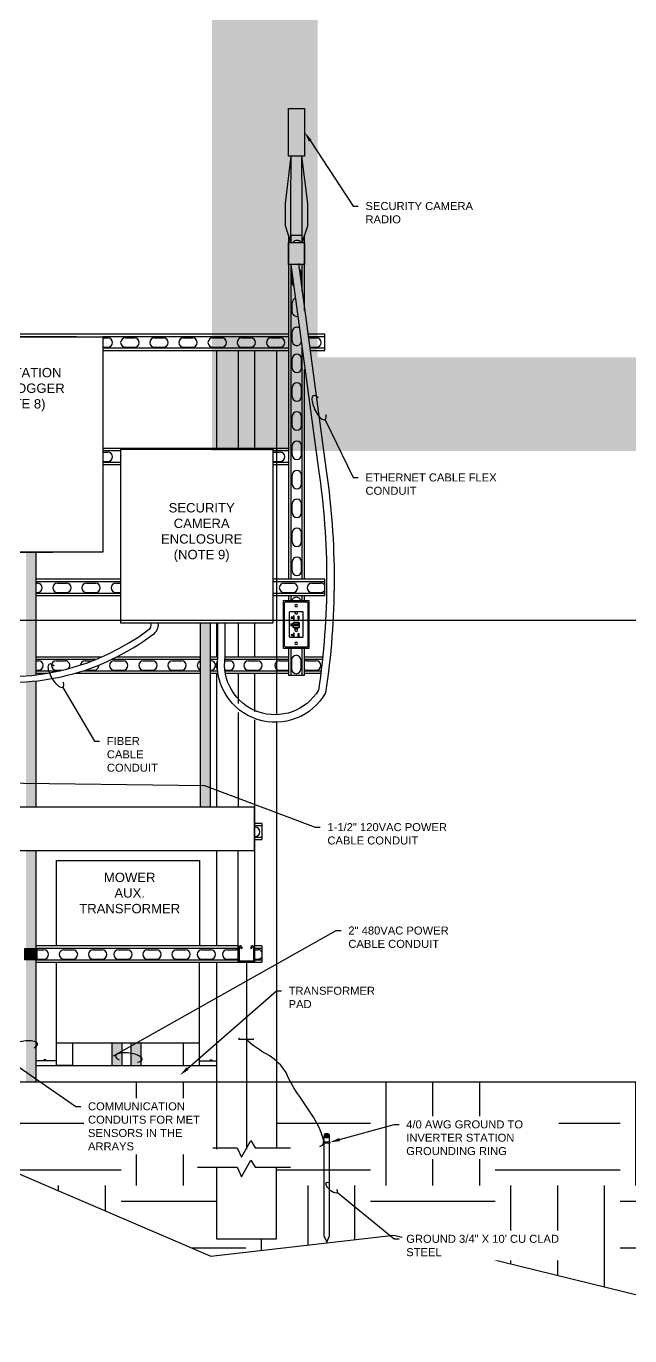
# Model space of a CAD drawing. Header units: feet. Extents: x -18 to 2540, y -48 to 1440.
# Drawn here: x 2145.53 to 2153.07, y 1376.6 to 1392.96 of the extents above; entities that cross this region are included whole.
import ezdxf
from ezdxf import colors
from ezdxf.entities.mleader import LeaderData, LeaderLine
from ezdxf.enums import TextEntityAlignment as Align
from ezdxf.math import Vec2, Vec3

# ---------------------------------------------------------------- set-up
doc = ezdxf.new("R2018")
doc.units = ezdxf.units.FT
doc.header["$MEASUREMENT"] = 0
for name, color, linetype in [('9417_1-3$0$M25-OBJ', 7, 'Continuous'), ('9417_1-3$0$M25-UNISTRUT', 94, 'Continuous'), ('9417_1-3$0$OBJ-LITE', 33, 'Continuous'), ('9417_1-3$0$UNISTRUT', 94, 'Continuous'), ('C-LINEWORK', 7, 'Continuous'), ('E-LV-EQUP', 211, 'Continuous'), ('E-POSTS', 4, 'Continuous'), ('EQUIPMENT_CON', 150, 'Continuous'), ('G-ANNO-TEXT', 1, 'Continuous')]:
    doc.layers.add(name, color=color, linetype=linetype)
doc.styles.add('NEI-A', font='arial.ttf')

# ---------------------------------------------------------------- blocks, each defined once
blk = doc.blocks.new('9417_1-3$0$unistrut_single')
at = {"layer": '9417_1-3$0$UNISTRUT'}
blk.add_lwpolyline([(0.7075, -0.13625, 0.414213562), (0.67625, -0.105), (-0.67625, -0.105, 0.414213562), (-0.7075, -0.13625), (-0.7075, -1.42625, 0.414213562), (-0.61375, -1.52), (-0.57375, -1.52, 0.414213562), (-0.5425, -1.48875), (-0.5425, -1.3965, -1), (-0.4375, -1.3965), (-0.4375, -1.48875, -0.414213562), (-0.57375, -1.625), (-0.61375, -1.625, -0.414213562), (-0.8125, -1.42625), (-0.8125, -0.13625, -0.414213562), (-0.67625, 0), (0.67625, 0, -0.414213562), (0.8125, -0.13625), (0.8125, -1.42625, -0.414213562), (0.61375, -1.625), (0.57375, -1.625, -0.414213562), (0.4375, -1.48875), (0.4375, -1.3965, -1), (0.5425, -1.3965), (0.5425, -1.48875, 0.414213562), (0.57375, -1.52), (0.61375, -1.52, 0.414213562), (0.7075, -1.42625)], format="xyb", close=True, dxfattribs=at)
blk = doc.blocks.new('9417_1-3$0$827-00085')
at = {"layer": '9417_1-3$0$OBJ-LITE'}
for p, q in [((-0.25, 0.19), (-0.25, -0.19)), ((0.25, 0.31), (-0.13, 0.31)), ((0.37, -0.19), (0.37, 0.19)), ((-0.13, -0.31), (0.25, -0.31))]:
    blk.add_line(p, q, dxfattribs=at)
for points in [[(-1.31, 0.59), (-1.31, -0.59, 0.414214), (-1.25, -0.66), (1.25, -0.66, 0.414214), (1.31, -0.59), (1.31, 0.59, 0.414214), (1.25, 0.66), (-1.25, 0.66, 0.414214)], [(-1.16, -0.13), (-1.28, -0.13), (-1.28, 0.12), (-1.16, 0.12, -1)], [(-0.19, -0.19), (-0.19, 0.19, -0.414214), (-0.16, 0.22), (-0.09, 0.22, -0.414214), (-0.06, 0.19), (-0.06, -0.19, -0.414214), (-0.09, -0.22), (-0.16, -0.22, -0.414214)], [(0.31, -0.22), (0.31, 0.22, 0.414214), (0.28, 0.25), (0.09, 0.25, 0.414214), (0.06, 0.22), (0.06, -0.22, 0.414214), (0.09, -0.25), (0.28, -0.25, 0.414214)], [(0.59, -0.13), (0.47, -0.13), (0.47, 0.12), (0.59, 0.12, -1)]]:
    blk.add_lwpolyline(points, format="xyb", close=True, dxfattribs=at)
for points in [[(-0.64, 0.28), (-0.5, 0.28), (-0.5, 0.19), (-0.88, 0.19), (-0.88, 0.28), (-0.73, 0.28), (-0.73, 0.5), (-0.64, 0.5)], [(1.11, 0.28), (1.25, 0.28), (1.25, 0.19), (0.87, 0.19), (0.87, 0.28), (1.02, 0.28), (1.02, 0.5), (1.11, 0.5)], [(-0.53, -0.28), (-0.53, -0.19), (-0.84, -0.19), (-0.84, -0.28)], [(1.22, -0.28), (1.22, -0.19), (0.91, -0.19), (0.91, -0.28)]]:
    blk.add_lwpolyline(points, close=True, dxfattribs=at)
blk.add_circle((0.03, 0.48), 0.0882, dxfattribs=at)
for centre, start, end in [((-0.13, 0.19), 90, 180), ((0.25, 0.19), 0, 90), ((-0.13, -0.19), 180, 270), ((0.25, -0.19), 270, 0)]:
    blk.add_arc(centre, 0.125, start, end, dxfattribs=at)
blk = doc.blocks.new('9417_1-3$0$827-00085_822-10365_822-13765_fnt')
blk.add_lwpolyline([(2.41, -1.28), (2.41, 1.28), (-2.41, 1.28), (-2.41, -1.28)], close=True)
at = {"layer": '9417_1-3$0$OBJ-LITE'}
blk.add_lwpolyline([(2.28, 1.03, 0.414214), (2.16, 1.16), (-2.16, 1.16, 0.414214), (-2.28, 1.03), (-2.28, -1.03, 0.414214), (-2.16, -1.16), (2.16, -1.16, 0.414214), (2.28, -1.03)], format="xyb", close=True, dxfattribs=at)
for centre in [(-1.89, 0), (1.89, 0)]:
    blk.add_circle(centre, 0.125, dxfattribs=at)
blk.add_blockref('9417_1-3$0$827-00085', (0, 0))
blk = doc.blocks.new('Equipment Callout Arrowhead .75')
at = {"color": 0}
blk.add_ellipse((-0.248, 0), major_axis=(0.743, 0), ratio=0.350959, start_param=-0.80282, end_param=3.944413, dxfattribs=at)
blk = doc.blocks.new('DETAIL_TITLE')
at = {"style": 'NEI-A', "flags": 8}
blk.add_attdef('#', text='', height=0.25, dxfattribs=at).set_placement((0.5922, -0.5109), align=Align.MIDDLE_CENTER)
at = {"lineweight": 30, "flags": 104}
blk.add_attdef('DETAIL_TITLE', text='', height=0.25, dxfattribs=at).set_placement((0.9099, -0.5251), align=Align.BOTTOM_LEFT)
at = {"style": 'NEI-A'}
for tag, p in [('SCALE:', (0.9386, -0.7379)), ('1"_=_', (1.5474, -0.7379))]:
    blk.add_attdef(tag, text='', height=0.1094, dxfattribs=at).set_placement(p, align=Align.BOTTOM_LEFT)

msp = doc.modelspace()

# ---------------------------------------------------------------- hatches: boundary and pattern name
at = {"transparency": 33554503}
h = msp.add_hatch(color=256, dxfattribs=at)
h.dxf.hatch_style = 1
h.paths.add_polyline_path([(2145.25784, 1386.392619), (2145.133203, 1386.392619), (2145.133203, 1384.84148, 0.010638953), (2145.25784, 1384.837072)])
h.paths.add_polyline_path([(2145.649981, 1386.392619), (2145.525344, 1386.392619), (2145.525344, 1384.845526, 0.010684248), (2145.649981, 1384.85786)])
h.paths.add_polyline_path([(2145.25784, 1384.765391, -0.010514679), (2145.133203, 1384.770758), (2145.133203, 1383.205156), (2145.25784, 1383.205156)])
h.paths.add_polyline_path([(2145.649981, 1384.782735, -0.010546993), (2145.525344, 1384.771573), (2145.525344, 1383.205156), (2145.649981, 1383.205156)])
h.paths.add_polyline_path([(2145.25784, 1382.664216), (2145.133203, 1382.664216), (2145.133203, 1379.772967), (2145.25784, 1379.772967)])
h.paths.add_polyline_path([(2145.649981, 1382.664216), (2145.525344, 1382.664216), (2145.525344, 1379.772967), (2145.649981, 1379.772967)])
h = msp.add_hatch(color=256, dxfattribs=at)
h.dxf.hatch_style = 1
edge = h.paths.add_edge_path()
edge.add_arc((2140.471438, 1386.16744), 1.850026, 230.4497157, 235.2926447, ccw=False)
edge.add_line((2139.293424, 1384.740947), (2139.293424, 1383.205156))
edge.add_line((2139.293424, 1383.205156), (2139.41806, 1383.205156))
edge.add_line((2139.41806, 1383.205156), (2139.41806, 1384.646587))
edge = h.paths.add_edge_path()
edge.add_arc((2141.646539, 1386.496354), 1.869832, 236.277062, 240.7565867, ccw=False)
edge.add_line((2140.608451, 1384.941155), (2140.608451, 1384.259006))
edge.add_arc((2141.058445, 1386.944468), 2.722903, 260.4875061, 263.1373714)
edge.add_line((2140.733087, 1384.241073), (2140.733087, 1384.864828))
edge = h.paths.add_edge_path()
edge.add_arc((2141.064966, 1386.960615), 2.84353, 260.7614578, 263.2975279, ccw=False)
edge.add_line((2140.608451, 1384.15397), (2140.608451, 1383.205156))
edge.add_line((2140.608451, 1383.205156), (2140.733087, 1383.205156))
edge.add_line((2140.733087, 1383.205156), (2140.733087, 1384.136519))
h.paths.add_polyline_path([(2141.274327, 1382.664216), (2141.025054, 1382.664216), (2141.025054, 1379.772967), (2141.274327, 1379.772967)])
h.paths.add_polyline_path([(2141.658221, 1382.664216), (2141.408948, 1382.664216), (2141.408948, 1379.772967), (2141.658221, 1379.772967)])
edge = h.paths.add_edge_path()
edge.add_arc((2141.120058, 1386.802366), 2.669779, 293.1867956, 296.1303163, ccw=False)
edge.add_line((2142.17123, 1384.348235), (2142.17123, 1383.205156))
edge.add_line((2142.17123, 1383.205156), (2142.295867, 1383.205156))
edge.add_line((2142.295867, 1383.205156), (2142.295867, 1384.405452))
edge = h.paths.add_edge_path()
edge.add_arc((2141.058445, 1386.944468), 2.81638, 319.6222499, 322.6465246, ccw=False)
edge.add_line((2143.203935, 1385.119949), (2143.208968, 1383.205156))
edge.add_line((2143.208968, 1383.205156), (2143.302719, 1383.205156))
edge.add_line((2143.302719, 1383.205156), (2143.297207, 1385.235684))
h.paths.add_polyline_path([(2143.015741, 1382.664501), (2142.922264, 1382.664501), (2142.927775, 1379.773252), (2143.021253, 1379.773252)])
h.paths.add_polyline_path([(2147.827128, 1385.503747), (2147.702605, 1385.503747), (2147.702492, 1383.205156), (2147.827128, 1383.205156)])
edge = h.paths.add_edge_path()
edge.add_arc((2141.630294, 1386.478468), 1.841052, 287.0867315, 291.1934197, ccw=False)
edge.add_line((2142.17123, 1384.718678), (2142.17123, 1384.45933))
edge.add_arc((2141.058445, 1386.944468), 2.722903, 294.1216956, 297.0295179)
edge.add_line((2142.295867, 1384.518981), (2142.295867, 1384.761935))
edge = h.paths.add_edge_path()
edge.add_arc((2141.569962, 1386.236591), 1.034564, 305.5336329, 314.5597939, ccw=False)
edge.add_line((2142.17123, 1385.394689), (2142.17123, 1384.816721))
edge.add_arc((2141.630294, 1386.478468), 1.747575, 288.0312269, 292.3866522)
edge.add_line((2142.295867, 1384.8626), (2142.295867, 1385.499445))
edge = h.paths.add_edge_path()
edge.add_arc((2141.073249, 1386.097274), 1.01029, 242.6087585, 250.3508243)
edge.add_line((2140.733529, 1385.145814), (2140.733087, 1384.978789))
edge.add_arc((2141.630294, 1386.478468), 1.747575, 234.2167222, 239.1093486, ccw=False)
edge.add_line((2140.608451, 1385.060775), (2140.608451, 1385.200252))
edge = h.paths.add_edge_path()
edge.add_line((2140.735644, 1385.945946), (2140.608451, 1385.945946))
edge.add_line((2140.608451, 1385.945946), (2140.608451, 1385.284654))
edge.add_arc((2141.069411, 1386.082335), 0.921292, 239.9774209, 248.6322812)
edge.add_line((2140.733736, 1385.224371), (2140.735644, 1385.945946))
edge = h.paths.add_edge_path()
edge.add_line((2139.149362, 1385.847656), (2138.993566, 1385.847656))
edge.add_line((2138.993566, 1385.847656), (2138.993566, 1385.16951))
edge.add_arc((2141.058445, 1386.944468), 2.722903, 220.6821718, 225.4830311)
edge.add_line((2139.149362, 1385.002921), (2139.149362, 1385.847656))
edge = h.paths.add_edge_path()
edge.add_line((2139.41806, 1385.847656), (2139.293424, 1385.847656))
edge.add_line((2139.293424, 1385.847656), (2139.293424, 1384.871089))
edge.add_arc((2141.058445, 1386.944468), 2.722903, 229.5929887, 232.9551713)
edge.add_line((2139.41806, 1384.771144), (2139.41806, 1385.847656))
h = msp.add_hatch(color=256, dxfattribs=at)
h.dxf.hatch_style = 1
h.paths.add_polyline_path([(2146.729061, 1380.259075), (2146.604425, 1380.259075), (2146.604425, 1379.979114), (2146.729061, 1379.979114)])
h = msp.add_hatch(color=256, dxfattribs=at)
h.dxf.hatch_style = 1
h.paths.add_polyline_path([(2146.966131, 1380.259075), (2146.841495, 1380.259075), (2146.841495, 1379.979114), (2146.966131, 1379.979114)])
at = {"layer": 'C-LINEWORK'}
h = msp.add_hatch(dxfattribs=at)
h.set_pattern_fill('EARTH', color=254, scale=6.231824)
h.set_pattern_definition([(0, (1313.2053, 1026.574), (1.557956, 1.557956), [1.557956, -1.557956]), (0, (1313.2053, 1027.1583), (1.557956, 1.557956), [1.557956, -1.557956]), (0, (1313.2053, 1027.7425), (1.557956, 1.557956), [1.557956, -1.557956]), (90, (1313.4, 1027.9373), (-1.557956, 1.557956), [1.557956, -1.557956]), (90, (1313.9843, 1027.9373), (-1.557956, 1.557956), [1.557956, -1.557956]), (90, (1314.5685, 1027.9373), (-1.557956, 1.557956), [1.557956, -1.557956])])
h.paths.add_polyline_path([(2145.303195, 1378.684577), (2147.833457, 1377.596186), (2150.118855, 1377.857237), (2154.787598, 1376.71514), (2161.643793, 1379.772967), (2148.652633, 1379.773012), (2148.652633, 1377.813902), (2147.904814, 1377.813902), (2147.904814, 1379.773056), (2142.871922, 1379.773146)])
at = {"layer": 'E-POSTS'}
h = msp.add_hatch(color=256, dxfattribs=at)
h.dxf.hatch_style = 1
h.paths.add_polyline_path([(2149.318247, 1379.092789, -0.548447209), (2149.245331, 1379.092789, -1)])
at = {"layer": 'EQUIPMENT_CON'}
h = msp.add_hatch(color=1, dxfattribs=at)
h.dxf.hatch_style = 1
h.paths.add_polyline_path([(2145.511968, 1381.43998), (2145.663358, 1381.43998), (2145.663358, 1381.299764), (2145.511968, 1381.299764)])

# ---------------------------------------------------------------- linework, layer by layer
for points in [[(2145.90551, 1381.471139), (2145.90551, 1382.539364), (2147.692914, 1382.539364), (2147.692914, 1381.471139)], [(2147.692914, 1380.256674), (2145.90551, 1380.256674)], [(2146.107986, 1380.256674), (2146.107986, 1379.977262), (2145.90551, 1379.977262)], [(2147.490438, 1380.256674), (2147.490438, 1379.977262), (2147.692914, 1379.977262)], [(2145.90551, 1380.035032), (2145.649981, 1380.035032)], [(2145.649981, 1379.976713), (2147.904814, 1379.976713)], [(2145.773211, 1380.035032), (2145.773211, 1380.050842), (2145.749346, 1380.050842), (2145.749346, 1380.035032)], [(2147.692914, 1380.035032), (2147.904814, 1380.035032)], [(2147.825213, 1380.035032), (2147.825213, 1380.050842), (2147.849079, 1380.050842), (2147.849079, 1380.035032)], [(2121.968222, 1379.772967), (2162.85261, 1379.772967)]]:
    msp.add_lwpolyline(points)
at = {"layer": '9417_1-3$0$M25-UNISTRUT'}
for p, q in [((2148.803609, 1390.353958), (2148.803609, 1386.057179)), ((2148.834768, 1389.983772), (2148.834768, 1386.057179)), ((2148.803609, 1389.11468), (2140.286856, 1389.11468)), ((2146.155086, 1389.083521), (2143.975723, 1389.083521)), ((2148.974984, 1386.057179), (2148.974984, 1388.943305)), ((2149.256951, 1386.052771), (2148.618662, 1386.052771)), ((2149.256951, 1386.021612), (2148.618662, 1386.021612)), ((2148.803609, 1385.081633), (2148.014138, 1385.081633)), ((2148.803609, 1385.050474), (2148.014138, 1385.050474))]:
    msp.add_line(p, q, dxfattribs=at)
for points in [[(2148.834768, 1390.353958), (2148.834768, 1390.261002)], [(2148.974984, 1390.261002), (2148.974984, 1390.353958)], [(2149.006143, 1389.410471), (2149.006143, 1390.353958)], [(2148.974984, 1389.642293), (2148.974984, 1389.983772)], [(2148.803609, 1389.083521), (2146.4858, 1389.083521)], [(2149.258357, 1389.11468), (2149.047306, 1389.11468)], [(2149.258357, 1389.083521), (2149.051494, 1389.083521)], [(2149.258357, 1388.912146), (2149.258357, 1389.11468)], [(2146.4858, 1388.943305), (2148.803609, 1388.943305)], [(2146.4858, 1388.912146), (2148.803609, 1388.912146)], [(2148.174974, 1388.912146), (2148.174974, 1387.688625)], [(2148.37999, 1388.912146), (2148.37999, 1387.688625)], [(2148.974617, 1388.943305), (2148.974984, 1388.943305)], [(2148.974984, 1388.912146), (2148.978805, 1388.912146)], [(2149.070341, 1388.943305), (2149.258357, 1388.943305)], [(2149.074529, 1388.912146), (2149.258357, 1388.912146)], [(2149.006143, 1386.057179), (2149.006143, 1388.674912)], [(2148.803501, 1387.688625), (2146.4858, 1387.688625)], [(2146.710987, 1387.657466), (2146.485692, 1387.657466)], [(2146.485692, 1387.517249), (2146.711084, 1387.517249)], [(2148.803501, 1387.657466), (2148.608065, 1387.657466)], [(2148.608162, 1387.517249), (2148.803501, 1387.517249)], [(2146.485692, 1387.48609), (2146.711106, 1387.48609)], [(2148.608184, 1387.48609), (2148.803501, 1387.48609)], [(2144.944873, 1386.392619), (2145.861978, 1386.392619)], [(2146.708202, 1386.052771), (2145.649981, 1386.052771)], [(2149.256951, 1385.850236), (2149.256951, 1386.052771)], [(2146.708266, 1386.021612), (2145.649981, 1386.021612)], [(2145.649981, 1385.881396), (2146.708553, 1385.881396)], [(2148.618662, 1385.881396), (2149.256951, 1385.881396)], [(2145.649981, 1385.850236), (2146.708616, 1385.850236)], [(2148.618662, 1385.850236), (2149.256951, 1385.850236)], [(2148.803609, 1385.850236), (2148.803609, 1385.787433)], [(2148.834768, 1385.850236), (2148.834768, 1385.787433)], [(2148.974984, 1385.787433), (2148.974984, 1385.850236)], [(2149.006143, 1385.787433), (2149.006143, 1385.850236)], [(2148.174974, 1385.503747), (2148.174974, 1385.081633)], [(2148.37999, 1385.503747), (2148.37999, 1385.081633)], [(2146.472019, 1385.081633), (2145.649981, 1385.081633)], [(2146.397868, 1385.050474), (2145.649981, 1385.050474)], [(2147.702583, 1385.050474), (2146.593866, 1385.050474)], [(2147.702584, 1385.081633), (2146.65767, 1385.081633)], [(2147.92066, 1385.081633), (2147.827128, 1385.081633)], [(2147.92066, 1385.050474), (2147.827128, 1385.050474)], [(2148.803609, 1385.2032), (2148.803609, 1384.8493)], [(2148.834768, 1385.2032), (2148.834768, 1384.8493)], [(2148.974984, 1384.8493), (2148.974984, 1385.2032)], [(2149.006143, 1384.8493), (2149.006143, 1385.2032)], [(2149.230869, 1385.081633), (2149.006143, 1385.081633)], [(2149.227574, 1385.050474), (2149.006143, 1385.050474)], [(2145.649981, 1384.910258), (2145.951219, 1384.910258)], [(2146.241136, 1384.910258), (2147.702576, 1384.910258)], [(2147.827128, 1384.910258), (2147.92066, 1384.910258)], [(2148.014138, 1384.910258), (2148.803609, 1384.910258)], [(2149.006143, 1384.910258), (2149.211434, 1384.910258)], [(2145.649981, 1384.879099), (2145.79523, 1384.879099)], [(2146.13912, 1384.879099), (2147.702574, 1384.879099)], [(2147.827128, 1384.879099), (2147.924277, 1384.879099)], [(2148.014138, 1384.879099), (2148.803609, 1384.879099)], [(2148.174974, 1384.879099), (2148.175535, 1384.500711)], [(2148.37999, 1384.879099), (2148.37999, 1384.395421)], [(2149.006143, 1384.879099), (2149.207555, 1384.879099)], [(2148.175703, 1384.387673), (2148.177456, 1383.205156)], [(2148.37999, 1384.297798), (2148.37999, 1381.268605)], [(2148.470505, 1383.002679), (2148.378444, 1383.002679)], [(2148.470505, 1382.97152), (2148.378444, 1382.97152)], [(2148.378444, 1382.831304), (2148.470505, 1382.831304)], [(2148.378444, 1382.800145), (2148.470505, 1382.800145)], [(2148.472052, 1381.471139), (2148.37999, 1381.471139)], [(2145.649981, 1381.299764), (2148.177456, 1381.299764)], [(2148.472052, 1381.43998), (2148.37999, 1381.43998)], [(2148.37999, 1381.299764), (2148.472052, 1381.299764)], [(2145.649981, 1381.268605), (2148.472052, 1381.268605)]]:
    msp.add_lwpolyline(points, dxfattribs=at)
at = {"layer": '9417_1-3$0$UNISTRUT'}
for p, q in [((2148.803609, 1390.353958), (2148.803648, 1390.353958)), ((2148.834768, 1390.353958), (2148.974984, 1390.353958)), ((2149.006105, 1390.353958), (2149.006143, 1390.353958)), ((2148.850469, 1389.758839), (2148.850469, 1389.871538)), ((2148.967433, 1389.758839), (2148.967433, 1389.871538)), ((2148.850469, 1389.39526), (2148.850469, 1389.50796)), ((2148.850469, 1389.031681), (2148.850469, 1389.144381)), ((2146.4858, 1389.06782), (2146.547008, 1389.06782)), ((2146.766859, 1389.06782), (2146.879558, 1389.06782)), ((2147.130437, 1389.06782), (2147.243137, 1389.06782)), ((2147.494016, 1389.06782), (2147.606716, 1389.06782)), ((2147.857595, 1389.06782), (2147.970295, 1389.06782)), ((2148.221174, 1389.06782), (2148.333874, 1389.06782)), ((2148.587592, 1389.06782), (2148.700292, 1389.06782)), ((2149.053605, 1389.06782), (2149.152646, 1389.06782)), ((2146.4858, 1388.950856), (2146.547008, 1388.950856)), ((2146.766859, 1388.950856), (2146.879558, 1388.950856)), ((2147.130437, 1388.950856), (2147.243137, 1388.950856)), ((2147.494016, 1388.950856), (2147.606716, 1388.950856)), ((2147.857595, 1388.950856), (2147.970295, 1388.950856)), ((2148.221174, 1388.950856), (2148.333874, 1388.950856)), ((2148.587592, 1388.950856), (2148.700292, 1388.950856)), ((2149.069326, 1388.950856), (2149.152646, 1388.950856)), ((2148.850469, 1388.693422), (2148.850469, 1388.806121)), ((2148.967433, 1388.693422), (2148.967433, 1388.806121)), ((2148.850469, 1388.336287), (2148.850469, 1388.448987)), ((2148.967433, 1388.336287), (2148.967433, 1388.448987)), ((2148.850469, 1387.972709), (2148.850469, 1388.085408)), ((2148.967433, 1387.972709), (2148.967433, 1388.085408)), ((2148.850469, 1387.60913), (2148.850469, 1387.72183)), ((2148.967433, 1387.60913), (2148.967433, 1387.72183)), ((2146.485692, 1387.641765), (2146.5469, 1387.641765)), ((2146.485692, 1387.524801), (2146.5469, 1387.524801)), ((2148.608076, 1387.641765), (2148.700183, 1387.641765)), ((2148.608157, 1387.524801), (2148.700183, 1387.524801)), ((2148.850469, 1387.241744), (2148.850469, 1387.354444)), ((2148.967433, 1387.241744), (2148.967433, 1387.354444)), ((2148.850469, 1386.88461), (2148.850469, 1386.99731)), ((2148.967433, 1386.88461), (2148.967433, 1386.99731)), ((2148.850469, 1386.521031), (2148.850469, 1386.633731)), ((2148.967433, 1386.521031), (2148.967433, 1386.633731)), ((2148.850469, 1386.157453), (2148.850469, 1386.270152)), ((2148.967433, 1386.157453), (2148.967433, 1386.270152)), ((2145.649981, 1386.005911), (2145.668339, 1386.005911)), ((2145.649981, 1385.888947), (2145.668339, 1385.888947)), ((2145.919218, 1386.005911), (2146.031918, 1386.005911)), ((2145.919218, 1385.888947), (2146.031918, 1385.888947)), ((2146.282797, 1386.005911), (2146.395496, 1386.005911)), ((2146.282797, 1385.888947), (2146.395496, 1385.888947)), ((2146.649215, 1386.005911), (2146.708298, 1386.005911)), ((2146.649215, 1385.888947), (2146.708537, 1385.888947)), ((2148.748097, 1386.005911), (2148.860797, 1386.005911)), ((2148.748097, 1385.888947), (2148.860797, 1385.888947)), ((2149.095942, 1386.005911), (2149.208642, 1386.005911)), ((2149.095942, 1385.888947), (2149.208642, 1385.888947)), ((2148.842319, 1385.044426), (2148.842319, 1384.931726)), ((2148.959283, 1385.044426), (2148.959283, 1384.931726)), ((2145.649981, 1385.034773), (2145.681794, 1385.034773)), ((2145.649981, 1384.917809), (2145.681794, 1384.917809)), ((2145.901644, 1385.034773), (2146.014344, 1385.034773)), ((2145.901644, 1384.917809), (2145.983479, 1384.917809)), ((2146.265223, 1385.034773), (2146.358191, 1385.034773)), ((2146.265223, 1384.917809), (2146.377923, 1384.917809)), ((2146.628802, 1385.034773), (2146.741501, 1385.034773)), ((2146.628802, 1384.917809), (2146.741501, 1384.917809)), ((2146.99238, 1385.034773), (2147.10508, 1385.034773)), ((2146.99238, 1384.917809), (2147.10508, 1384.917809)), ((2147.355959, 1385.034773), (2147.468659, 1385.034773)), ((2147.355959, 1384.917809), (2147.468659, 1384.917809)), ((2147.827128, 1385.034773), (2147.835077, 1385.034773)), ((2147.827128, 1384.917809), (2147.835077, 1384.917809)), ((2148.014138, 1385.034773), (2148.069263, 1385.034773)), ((2148.014138, 1384.917809), (2148.069263, 1384.917809)), ((2148.304409, 1385.034773), (2148.417109, 1385.034773)), ((2148.304409, 1384.917809), (2148.417109, 1384.917809)), ((2148.690695, 1385.034773), (2148.803394, 1385.034773)), ((2148.690695, 1384.917809), (2148.803394, 1384.917809)), ((2149.03854, 1385.034773), (2149.15124, 1385.034773)), ((2149.03854, 1384.917809), (2149.15124, 1384.917809)), ((2149.006143, 1384.8493), (2148.803609, 1384.8493)), ((2148.378444, 1382.955819), (2148.388079, 1382.955819)), ((2148.470505, 1383.002679), (2148.470505, 1382.800145)), ((2148.378444, 1382.838855), (2148.388079, 1382.838855)), ((2148.177456, 1381.268605), (2148.177456, 1382.664216)), ((2148.472052, 1381.471139), (2148.472052, 1381.268605)), ((2145.649981, 1381.424279), (2145.74982, 1381.424279)), ((2145.649981, 1381.307315), (2145.74982, 1381.307315)), ((2146.000699, 1381.424279), (2146.113399, 1381.424279)), ((2146.000699, 1381.307315), (2146.113399, 1381.307315)), ((2146.364278, 1381.424279), (2146.476978, 1381.424279)), ((2146.364278, 1381.307315), (2146.476978, 1381.307315)), ((2146.679664, 1381.424279), (2146.792364, 1381.424279)), ((2146.679664, 1381.307315), (2146.792364, 1381.307315)), ((2147.043243, 1381.424279), (2147.155943, 1381.424279)), ((2147.043243, 1381.307315), (2147.155943, 1381.307315)), ((2147.406822, 1381.424279), (2147.519522, 1381.424279)), ((2147.406822, 1381.307315), (2147.519522, 1381.307315)), ((2147.722209, 1381.424279), (2147.834908, 1381.424279)), ((2147.722209, 1381.307315), (2147.834908, 1381.307315)), ((2148.037595, 1381.424279), (2148.150295, 1381.424279)), ((2148.037595, 1381.307315), (2148.150295, 1381.307315)), ((2148.37999, 1381.424279), (2148.423384, 1381.424279)), ((2148.37999, 1381.307315), (2148.423384, 1381.307315))]:
    msp.add_line(p, q, dxfattribs=at)
for centre, start, end in [((2148.908951, 1390.228672), 33.5602088, 146.4397912), ((2148.908951, 1389.871538), 0, 61.0088347), ((2148.908951, 1389.758839), 180, 229.5123571), ((2148.908951, 1389.758839), 336.2589779, 0), ((2148.908951, 1389.50796), 107.6380158, 180), ((2148.908951, 1389.39526), 180, 282.4368262), ((2148.908951, 1389.144381), 56.7494897, 180), ((2146.547008, 1389.009338), 270, 90), ((2146.766859, 1389.009338), 90, 270), ((2146.879558, 1389.009338), 270, 90), ((2147.130437, 1389.009338), 90, 270), ((2147.243137, 1389.009338), 270, 90), ((2147.494016, 1389.009338), 90, 270), ((2147.606716, 1389.009338), 270, 90), ((2147.857595, 1389.009338), 90, 270), ((2147.970295, 1389.009338), 270, 90), ((2148.221174, 1389.009338), 90, 270), ((2148.333874, 1389.009338), 270, 90), ((2148.587592, 1389.009338), 90, 270), ((2148.700292, 1389.009338), 270, 90), ((2148.803394, 1389.009338), 89.7896409, 90), ((2148.908951, 1389.031681), 180, 343.3724156), ((2149.152646, 1389.009338), 270, 90), ((2148.803394, 1389.009338), 270, 270.2103591), ((2148.908951, 1388.806121), 0, 180), ((2148.908951, 1388.693422), 180, 0), ((2148.908951, 1388.448987), 0, 180), ((2148.908951, 1388.336287), 180, 0), ((2148.908951, 1388.085408), 0, 180), ((2148.908951, 1387.972709), 180, 0), ((2148.908951, 1387.72183), 0, 180), ((2146.5469, 1387.583283), 270, 90), ((2146.76675, 1387.583283), 162.3342307, 197.7450276), ((2148.700183, 1387.583283), 270, 90), ((2148.908951, 1387.60913), 180, 0), ((2148.908951, 1387.354444), 0, 180), ((2148.908951, 1387.241744), 180, 0), ((2148.908951, 1386.99731), 0, 180), ((2148.908951, 1386.88461), 180, 0), ((2148.908951, 1386.633731), 0, 180), ((2148.908951, 1386.521031), 180, 0), ((2148.908951, 1386.270152), 0, 180), ((2148.908951, 1386.157453), 180, 0), ((2145.668339, 1385.947429), 270, 90), ((2145.919218, 1385.947429), 90, 270), ((2146.031918, 1385.947429), 270, 90), ((2146.282797, 1385.947429), 90, 270), ((2146.395496, 1385.947429), 270, 90), ((2146.649215, 1385.947429), 90, 270), ((2148.748097, 1385.947429), 90, 270), ((2148.860797, 1385.947429), 270, 90), ((2149.095942, 1385.947429), 90, 270), ((2149.208642, 1385.947429), 34.3053139, 90), ((2149.208642, 1385.947429), 270, 325.6946861), ((2148.900801, 1385.771584), 179.7353457, 180), ((2148.900801, 1385.771584), 15.7248761, 164.2751239), ((2148.900801, 1385.771584), 0, 0.2646543), ((2148.900801, 1385.044426), 0, 180), ((2145.681794, 1384.976291), 270, 90), ((2145.901644, 1384.976291), 90, 270), ((2146.014344, 1384.976291), 317.1603145, 90), ((2146.265223, 1384.976291), 90, 175.4835419), ((2146.265223, 1384.976291), 268.8746831, 270), ((2146.377923, 1384.976291), 270, 4.9301396), ((2146.628802, 1384.976291), 90, 270), ((2146.741501, 1384.976291), 270, 90), ((2146.99238, 1384.976291), 90, 270), ((2147.10508, 1384.976291), 270, 90), ((2147.355959, 1384.976291), 90, 270), ((2147.468659, 1384.976291), 270, 90), ((2147.722377, 1384.976291), 109.784957, 250.2094062), ((2147.694766, 1384.976291), 82.4091362, 90), ((2147.694766, 1384.976291), 270, 277.5908638), ((2147.835077, 1384.976291), 270, 90), ((2147.956563, 1384.976291), 127.873176, 232.126824), ((2148.069263, 1384.976291), 270, 90), ((2148.304409, 1384.976291), 90, 270), ((2148.417109, 1384.976291), 270, 90), ((2148.690695, 1384.976291), 90, 270), ((2148.803394, 1384.976291), 89.7896409, 90), ((2148.803394, 1384.976291), 270, 270.2103591), ((2148.900801, 1384.931726), 180, 0), ((2149.03854, 1384.976291), 90, 123.6393772), ((2149.03854, 1384.976291), 236.3606228, 270), ((2149.15124, 1384.976291), 270, 90), ((2148.388079, 1382.897337), 270, 90), ((2145.74982, 1381.365797), 270, 90), ((2146.000699, 1381.365797), 90, 270), ((2146.113399, 1381.365797), 270, 90), ((2146.364278, 1381.365797), 90, 270), ((2146.476978, 1381.365797), 270, 90), ((2146.679664, 1381.365797), 90, 270), ((2146.792364, 1381.365797), 270, 90), ((2147.043243, 1381.365797), 90, 270), ((2147.155943, 1381.365797), 270, 90), ((2147.406822, 1381.365797), 90, 270), ((2147.519522, 1381.365797), 270, 90), ((2147.722209, 1381.365797), 90, 270), ((2147.834908, 1381.365797), 270, 90), ((2148.037595, 1381.365797), 90, 270), ((2148.150295, 1381.365797), 62.3262621, 90), ((2148.150295, 1381.365797), 270, 297.6737379), ((2148.423384, 1381.365797), 33.6758738, 90), ((2148.423384, 1381.365797), 270, 326.3241262)]:
    msp.add_arc(centre, 0.058482, start, end, dxfattribs=at)
at = {"layer": 'C-LINEWORK'}
msp.add_lwpolyline([(2145.303195, 1378.684577), (2147.833457, 1377.596186), (2150.118855, 1377.857237), (2154.787598, 1376.71514), (2161.643793, 1379.772967)], dxfattribs=at)
at = {"layer": 'E-LV-EQUP'}
msp.add_line((2147.959335, 1385.503747), (2147.445875, 1385.503747), dxfattribs=at)
for points in [[(2148.803609, 1391.339468), (2148.803609, 1391.935268), (2149.006143, 1391.935268), (2149.006143, 1391.339468)], [(2148.803609, 1389.983772), (2148.803609, 1390.261002), (2149.006143, 1390.261002), (2149.006143, 1389.983772)]]:
    msp.add_lwpolyline(points, close=True, dxfattribs=at)
for points in [[(2148.834768, 1390.261002), (2148.764957, 1390.469526), (2148.764957, 1390.748562), (2148.836924, 1391.339468)], [(2148.834768, 1390.261002), (2148.834768, 1390.353958), (2148.834696, 1390.469526), (2148.834696, 1390.748562), (2148.836924, 1391.339468)], [(2148.974984, 1390.261002), (2149.044795, 1390.469526), (2149.044795, 1390.748562), (2148.972829, 1391.339468)], [(2148.974984, 1390.261002), (2148.974984, 1390.353958), (2148.976229, 1390.469526), (2148.976229, 1390.748562), (2148.972829, 1391.339468)], [(2148.378444, 1383.205156), (2136.951323, 1383.205156), (2136.951323, 1382.664216), (2148.378444, 1382.664216)], [(2148.378444, 1382.664216), (2148.378444, 1383.205156)]]:
    msp.add_lwpolyline(points, dxfattribs=at)
at = {"layer": 'E-POSTS'}
msp.add_line((2148.278723, 1381.268605), (2148.278723, 1378.934067), dxfattribs=at)
at = {"layer": 'E-POSTS', "flags": 128}
for points in [[(2147.904814, 1388.912146), (2147.904814, 1387.688625)], [(2148.652633, 1388.912146), (2148.652633, 1384.363665)], [(2147.904814, 1385.503747), (2147.904814, 1385.081633)], [(2147.904814, 1384.879099), (2147.904814, 1383.205156)], [(2148.652633, 1384.269924), (2148.652633, 1378.951048)], [(2147.904814, 1382.664216), (2147.904814, 1381.471139)], [(2147.904814, 1381.268605), (2147.904814, 1378.934067)], [(2147.669268, 1378.951048), (2148.16231, 1378.951048), (2148.216679, 1378.832156), (2148.334243, 1379.040198), (2148.388126, 1378.951048), (2148.831438, 1378.951048)], [(2149.245331, 1379.092789), (2149.245331, 1377.849171), (2149.281789, 1377.769326), (2149.318247, 1377.849171), (2149.318247, 1379.092789)], [(2147.669268, 1378.705976), (2148.16231, 1378.705976), (2148.216679, 1378.587084), (2148.334243, 1378.795126), (2148.388126, 1378.705976), (2148.831438, 1378.705976)], [(2147.904814, 1378.705976), (2147.904814, 1377.813902), (2148.652633, 1377.813902), (2148.652633, 1378.705976)]]:
    msp.add_lwpolyline(points, dxfattribs=at)
for points in [[(2148.191552, 1380.316371, 0.327659673), (2148.181642, 1380.30898), (2148.368681, 1380.30898, 0.360533632), (2148.362279, 1380.314879)], [(2149.195134, 1378.965804, 0.297645202), (2149.248629, 1379.019262, 0.08322937), (2149.115945, 1379.333359), (2148.941821, 1379.59549, -0.065213769), (2148.775488, 1379.889799, 0.11396265), (2148.562142, 1380.101198, -0.065511137), (2148.276758, 1380.303824)], [(2149.243233, 1379.021082, -0.556336726), (2149.243233, 1379.024419), (2149.321596, 1379.024419, -0.699266554), (2149.321596, 1379.021082)], [(2149.243233, 1379.017746, -0.556336726), (2149.243233, 1379.021082), (2149.321596, 1379.021082, -0.699266554), (2149.321596, 1379.017746)], [(2149.243233, 1379.014409, -0.556336726), (2149.243233, 1379.017746), (2149.321596, 1379.017746, -0.699266554), (2149.321596, 1379.014409)], [(2149.243233, 1379.011072, -0.556336726), (2149.243233, 1379.014409), (2149.321596, 1379.014409, -0.699266554), (2149.321596, 1379.011072)], [(2149.318247, 1379.092789, -0.548447209), (2149.245331, 1379.092789)]]:
    msp.add_lwpolyline(points, format="xyb", dxfattribs=at)
msp.add_lwpolyline([(2149.243233, 1379.007736, -0.556336726), (2149.243233, 1379.011072), (2149.321596, 1379.011072, -0.699266554), (2149.321596, 1379.007736)], format="xyb", close=True, dxfattribs=at)
at = {"layer": 'E-POSTS'}
msp.add_arc((2149.281789, 1379.092789), 0.036458, 0, 180, dxfattribs=at)
at = {"layer": 'EQUIPMENT_CON', "color": 1}
for points in [[(2145.649981, 1386.392619), (2145.649981, 1384.857889)], [(2147.702605, 1385.503747), (2147.702492, 1383.205156)], [(2147.827128, 1385.503747), (2147.827128, 1383.205156)], [(2145.649981, 1384.782787), (2145.649981, 1383.205156)], [(2145.649981, 1382.664216), (2145.649981, 1379.772967)], [(2146.604425, 1379.979114), (2146.604425, 1380.259075)], [(2146.729061, 1379.979114), (2146.729061, 1380.259075)], [(2146.841495, 1379.979114), (2146.841495, 1380.259075)], [(2146.966131, 1379.979114), (2146.966131, 1380.259075)]]:
    msp.add_lwpolyline(points, dxfattribs=at)
msp.add_lwpolyline([(2145.511968, 1381.43998), (2145.663358, 1381.43998), (2145.663358, 1381.299764), (2145.511968, 1381.299764)], close=True, dxfattribs=at)

# ---------------------------------------------------------------- block references
at = {"layer": '9417_1-3$0$M25-OBJ', "xscale": -0.1246364880674601, "yscale": 0.1246364880674601, "zscale": 0.1246364880674601, "rotation": 90}
msp.add_blockref('9417_1-3$0$827-00085_822-10365_822-13765_fnt', (2148.900489, 1385.487527), dxfattribs=at)
at = {"layer": '9417_1-3$0$M25-UNISTRUT', "xscale": -0.1246364880674601, "yscale": 0.1246364880674601, "zscale": 0.1246364880674601, "rotation": 180}
msp.add_blockref('9417_1-3$0$unistrut_single', (2148.278723, 1381.268605), dxfattribs=at)
at = {"layer": 'G-ANNO-TEXT'}
ref = msp.add_blockref('DETAIL_TITLE', (2015.001704, 1376.842178), dxfattribs=dict(at, xscale=2.26283738676726, yscale=2.26283738676726, zscale=2.26283738676726))
lines = msp.add_mtext('{\\LSCADA RACK DETAIL (SIDE VIEW)}', dxfattribs={"layer": '0', "insert": (2017.060652, 1376.332726), "char_height": 10.57518883, "attachment_point": 1})
ref.add_attrib('DETAIL_TITLE', '', (2017.060652, 1376.332726)).embed_mtext(lines)

# ---------------------------------------------------------------- texts
at = {"layer": 'G-ANNO-TEXT', "linetype": 'Continuous', "char_height": 0.11684671, "attachment_point": 5, "style": 'NEI-A', "bg_fill": 3, "box_fill_scale": 1.5, "bg_fill_color": 256, "bg_fill_transparency": 0}
for s, width, gutter_width, heights, insert in [('MET STATION\\PDATA LOGGER\\P(NOTE 8)', 1.26476636, 0.062318, [0.881216], (2145.420534, 1388.422481)), ('SECURITY CAMERA ENCLOSURE\\P(NOTE 9)', 1.03008857, 3.433777, [0], (2147.720168, 1386.636487))]:
    msp.add_mtext_dynamic_manual_height_columns(s, width=width, gutter_width=gutter_width, heights=heights, dxfattribs=dict(at, insert=insert))

# ---------------------------------------------------------------- next in the draw order: linework, layer by layer
for points in [[(2144.293445, 1389.083521), (2146.4858, 1389.083521), (2146.4858, 1386.392619), (2144.293445, 1386.392619)], [(2146.710972, 1387.679607), (2148.608051, 1387.677479), (2148.609555, 1385.503747), (2146.712475, 1385.505874)]]:
    msp.add_lwpolyline(points, close=True)
at = {"layer": 'EQUIPMENT_CON', "color": 1}
for points in [[(2148.927412, 1389.996224), (2149.271111, 1387.439125, -0.074822434), (2149.267911, 1384.634237, -0.818472942), (2147.92066, 1385.072228), (2147.92066, 1385.503747)], [(2148.834768, 1389.983772), (2149.178558, 1387.425994, -0.074285567), (2149.178558, 1384.668632, -0.824988091), (2148.014138, 1385.086189), (2148.014138, 1385.503747)], [(2143.582942, 1386.392619), (2143.582942, 1385.41586, 0.288205511), (2143.891584, 1385.029495, 0.02751424), (2144.857692, 1384.801411, 0.20376171), (2147.111929, 1385.364196, 0.312026694), (2147.177421, 1385.503539)], [(2143.676419, 1386.392619), (2143.676419, 1385.443121, 0.289776402), (2143.924573, 1385.087186, 0.031334592), (2144.876936, 1384.867344, 0.199003795), (2147.053395, 1385.419481, 0.352891223), (2147.083944, 1385.503539)]]:
    msp.add_lwpolyline(points, format="xyb", dxfattribs=at)

# ---------------------------------------------------------------- next in the draw order: block references
at = {"layer": 'G-ANNO-TEXT'}
ref = msp.add_blockref('DETAIL_TITLE', (2007.117623, 1398.740013), dxfattribs=dict(at, xscale=2.26283738676726, yscale=2.26283738676726, zscale=2.26283738676726))
lines = msp.add_mtext('{\\LSCADA RACK DETAIL (PLAN VIEW)}', dxfattribs={"layer": '0', "insert": (2009.176571, 1398.230562), "char_height": 10.57518883, "attachment_point": 1})
ref.add_attrib('DETAIL_TITLE', '', (2009.176571, 1398.230562)).embed_mtext(lines)

# ---------------------------------------------------------------- next in the draw order: texts
at = {"layer": 'G-ANNO-TEXT', "linetype": 'Continuous', "insert": (2146.821221, 1382.132677), "char_height": 0.11684671, "attachment_point": 5, "style": 'NEI-A', "bg_fill": 3, "box_fill_scale": 1.5, "bg_fill_color": 256, "bg_fill_transparency": 0}
msp.add_mtext_dynamic_manual_height_columns('MOWER\\PAUX.\\PTRANSFORMER', width=1.18018473, gutter_width=0.062318, heights=[0], dxfattribs=at)

# ---------------------------------------------------------------- next in the draw order: leaders
at = {"layer": 'G-ANNO-TEXT'}
ml = msp.add_multileader_mtext('Standard', dxfattribs=at)
ml.set_content('\\A1;1-1/2" 120VAC POWER CABLE CONDUIT', color=256, style='NEI-A')
ml.set_leader_properties()
ml.set_arrow_properties(name='Equipment Callout Arrowhead .75')
ml.build(insert=Vec2(0, 0))
ml.multileader.update_dxf_attribs({"dogleg_length": 0.0625, "arrow_head_size": 0.225})
ctx = ml.context
ctx.base_point, ctx.char_height, ctx.arrow_head_size, ctx.landing_gap_size, ctx.plane_origin = Vec3(2149.200456, 1382.955422), 0.1, 0.225, 0.09, Vec3(2086.255835, 1319.05425)
notes = []
notes.append((ctx, [(1, (1, 1, 0), (2149.137956, 1382.955422), (1, 0), 0.0625, [(3, [(2140.612989, 1383.835153), (2142.175688, 1383.869081), (2137.877385, 1383.880086), (2139.282423, 1383.583501), (2147.755984, 1383.478273), (2147.755984, 1383.478273)], 0, [])])]))
ctx.mtext.insert, ctx.mtext.width, ctx.mtext.flow_direction = Vec3(2149.290456, 1383.006275), 1.63032895, 5
ctx.mtext.has_bg_fill, ctx.mtext.bg_color, ctx.mtext.bg_scale_factor, ctx.mtext.bg_transparency, ctx.mtext.use_window_bg_color = 1, -1027028792, 1.5, 0, 1
ml = msp.add_multileader_mtext('Standard', dxfattribs=at)
ml.set_content('\\A1;COMMUNICATION CONDUITS FOR MET SENSORS IN THE ARRAYS', color=256, style='NEI-A')
ml.set_leader_properties()
ml.set_arrow_properties(name='Equipment Callout Arrowhead .75')
ml.build(insert=Vec2(0, 0))
ml.multileader.update_dxf_attribs({"dogleg_length": 0.0625, "arrow_head_size": 0.225})
ctx = ml.context
ctx.base_point, ctx.char_height, ctx.arrow_head_size, ctx.landing_gap_size, ctx.plane_origin = Vec3(2146.210737, 1379.467207), 0.1, 0.225, 0.09, Vec3(2098.824633, 1315.735285)
notes.append((ctx, [(1, (1, 1, 0), (2146.148237, 1379.467207), (1, 0), 0.0625, [(0, [(2145.562768, 1380.232521), (2145.135055, 1380.168937)], 0, [])])]))
ctx.mtext.insert, ctx.mtext.width, ctx.mtext.defined_height, ctx.mtext.flow_direction = Vec3(2146.300737, 1379.51806), 1.50641837, 0.762361, 5
ctx.mtext.has_bg_fill, ctx.mtext.bg_color, ctx.mtext.bg_scale_factor, ctx.mtext.bg_transparency, ctx.mtext.use_window_bg_color = 1, -1027028792, 1.5, 0, 1
ml = msp.add_multileader_mtext('Standard', dxfattribs=at)
ml.set_content('\\A1;4/0 AWG GROUND TO INVERTER STATION GROUNDING RING', color=256, style='NEI-A')
ml.set_leader_properties()
ml.build(insert=Vec2(0, 0))
ml.multileader.update_dxf_attribs({"dogleg_length": 0.0625, "arrow_head_size": 0.125})
ctx = ml.context
ctx.base_point, ctx.char_height, ctx.arrow_head_size, ctx.landing_gap_size, ctx.plane_origin = Vec3(2150.184596, 1379.241728), 0.1, 0.125, 0.09, Vec3(2100.569387, 1313.905746)
notes.append((ctx, [(1, (1, 1, 0), (2150.122096, 1379.241728), (1, 0), 0.0625, [(1, [(2149.322763, 1379.019413)], 0, [])])]))
ctx.mtext.insert, ctx.mtext.width, ctx.mtext.defined_height, ctx.mtext.flow_direction = Vec3(2150.274596, 1379.29258), 1.8524016, 0.352699, 5
ctx.mtext.has_bg_fill, ctx.mtext.bg_color, ctx.mtext.bg_scale_factor, ctx.mtext.bg_transparency, ctx.mtext.use_window_bg_color = 1, -1027028792, 1.5, 0, 1
ml = msp.add_multileader_mtext('Standard', dxfattribs=at)
ml.set_content('\\A1;GROUND 3/4" X 10\' CU CLAD STEEL', color=256, style='NEI-A')
ml.set_leader_properties()
ml.set_arrow_properties(name='Equipment Callout Arrowhead .75')
ml.build(insert=Vec2(0, 0))
ml.multileader.update_dxf_attribs({"dogleg_length": 0.0625, "arrow_head_size": 0.125})
ctx = ml.context
ctx.base_point, ctx.char_height, ctx.arrow_head_size, ctx.landing_gap_size, ctx.plane_origin = Vec3(2150.184596, 1377.811796), 0.1, 0.125, 0.09, Vec3(2100.537352, 1312.475813)
notes.append((ctx, [(1, (1, 1, 0), (2150.122096, 1377.811796), (1, 0), 0.0625, [(1, [(2149.318247, 1378.47098)], 0, [])])]))
ctx.mtext.insert, ctx.mtext.width, ctx.mtext.defined_height, ctx.mtext.flow_direction = Vec3(2150.274596, 1377.862648), 2.10528385, 0.352699, 5
ctx.mtext.has_bg_fill, ctx.mtext.bg_color, ctx.mtext.bg_scale_factor, ctx.mtext.bg_transparency, ctx.mtext.use_window_bg_color = 1, -1027028792, 1.5, 0, 1
for ctx, leaders in notes:
    for number, flags, end, landing, length, lines in leaders:
        leader = LeaderData()
        leader.index, (leader.has_last_leader_line, leader.has_dogleg_vector, leader.attachment_direction) = number, flags
        leader.last_leader_point, leader.dogleg_vector, leader.dogleg_length = Vec3(end), Vec3(landing), length
        for number, points, colour, breaks in lines:
            line = LeaderLine()
            line.index, line.vertices, line.color, line.breaks = number, Vec3.list(points), colors.encode_raw_color(colour), breaks
            leader.lines.append(line)
        ctx.leaders.append(leader)

# ---------------------------------------------------------------- next in the draw order: linework, layer by layer
msp.add_lwpolyline([(2145.90551, 1379.976713), (2145.90551, 1381.268605)])

# ---------------------------------------------------------------- next in the draw order: leaders
ml = msp.add_multileader_mtext('Standard', dxfattribs=at)
ml.set_content('\\A1;SECURITY CAMERA RADIO', color=256, style='NEI-A')
ml.set_leader_properties()
ml.build(insert=Vec2(0, 0))
ml.multileader.update_dxf_attribs({"dogleg_length": 0.0625, "arrow_head_size": 0.125})
ctx = ml.context
ctx.base_point, ctx.char_height, ctx.arrow_head_size, ctx.landing_gap_size, ctx.plane_origin = Vec3(2149.675816, 1390.715407), 0.1, 0.125, 0.09, Vec3(2099.498204, 1325.65748)
notes = []
notes.append((ctx, [(1, (1, 1, 0), (2149.613316, 1390.715407), (1, 0), 0.0625, [(1, [(2149.006143, 1391.637368)], 0, [])])]))
ctx.mtext.insert, ctx.mtext.width, ctx.mtext.flow_direction = Vec3(2149.765816, 1390.76626), 1.64046387, 5
ctx.mtext.has_bg_fill, ctx.mtext.bg_color, ctx.mtext.bg_scale_factor, ctx.mtext.bg_transparency, ctx.mtext.use_window_bg_color = 1, -1027028792, 1.5, 0, 1
ml = msp.add_multileader_mtext('Standard', dxfattribs=at)
ml.set_content('\\A1;ETHERNET CABLE FLEX CONDUIT', color=256, style='NEI-A')
ml.set_leader_properties()
ml.set_arrow_properties(name='Equipment Callout Arrowhead .75')
ml.build(insert=Vec2(0, 0))
ml.multileader.update_dxf_attribs({"dogleg_length": 0.0625, "arrow_head_size": 0.225})
ctx = ml.context
ctx.base_point, ctx.char_height, ctx.arrow_head_size, ctx.landing_gap_size, ctx.plane_origin = Vec3(2149.675816, 1387.324454), 0.1, 0.225, 0.09, Vec3(2099.956817, 1322.266526)
notes.append((ctx, [(1, (1, 1, 0), (2149.613316, 1387.324454), (1, 0), 0.0625, [(1, [(2149.162604, 1388.246414)], 0, [])])]))
ctx.mtext.insert, ctx.mtext.width, ctx.mtext.flow_direction = Vec3(2149.765816, 1387.375306), 1.64046387, 5
ctx.mtext.has_bg_fill, ctx.mtext.bg_color, ctx.mtext.bg_scale_factor, ctx.mtext.bg_transparency, ctx.mtext.use_window_bg_color = 1, -1027028792, 1.5, 0, 1
ml = msp.add_multileader_mtext('Standard', dxfattribs=at)
ml.set_content('\\A1;FIBER CABLE CONDUIT', color=256, style='NEI-A')
ml.set_leader_properties()
ml.set_arrow_properties(name='Equipment Callout Arrowhead .75')
ml.build(insert=Vec2(0, 0))
ml.multileader.update_dxf_attribs({"dogleg_length": 0.0625, "arrow_head_size": 0.225})
ctx = ml.context
ctx.base_point, ctx.char_height, ctx.arrow_head_size, ctx.landing_gap_size, ctx.plane_origin = Vec3(2146.446207, 1384.03139), 0.1, 0.225, 0.09, Vec3(2098.171986, 1318.455366)
notes.append((ctx, [(1, (1, 1, 0), (2146.383707, 1384.03139), (1, 0), 0.0625, [(1, [(2145.871387, 1384.895681)], 0, [])])]))
ctx.mtext.insert, ctx.mtext.width, ctx.mtext.defined_height, ctx.mtext.flow_direction = Vec3(2146.536207, 1384.082243), 0.90181855, 0.352699, 5
ctx.mtext.has_bg_fill, ctx.mtext.bg_color, ctx.mtext.bg_scale_factor, ctx.mtext.bg_transparency, ctx.mtext.use_window_bg_color = 1, -1027028792, 1.5, 0, 1
ml = msp.add_multileader_mtext('Standard', dxfattribs=at)
ml.set_content('\\A1;TRANSFORMER\\PPAD', color=256, style='NEI-A')
ml.set_leader_properties()
ml.build(insert=Vec2(0, 0))
ml.multileader.update_dxf_attribs({"dogleg_length": 0.0625, "arrow_head_size": 0.125})
ctx = ml.context
ctx.base_point, ctx.char_height, ctx.arrow_head_size, ctx.landing_gap_size, ctx.plane_origin = Vec3(2148.715737, 1380.911806), 0.1, 0.125, 0.09, Vec3(2098.60719, 1315.535069)
notes.append((ctx, [(1, (1, 1, 0), (2148.653237, 1380.911806), (1, 0), 0.0625, [(1, [(2147.449167, 1379.856816)], 0, [])])]))
ctx.mtext.insert, ctx.mtext.width, ctx.mtext.defined_height, ctx.mtext.flow_direction = Vec3(2148.805737, 1380.961806), 1.17260341, 0.352699, 5
ctx.mtext.has_bg_fill, ctx.mtext.bg_color, ctx.mtext.bg_scale_factor, ctx.mtext.bg_transparency, ctx.mtext.use_window_bg_color = 1, -1027028792, 1.5, 0, 1
for ctx, leaders in notes:
    for number, flags, end, landing, length, lines in leaders:
        leader = LeaderData()
        leader.index, (leader.has_last_leader_line, leader.has_dogleg_vector, leader.attachment_direction) = number, flags
        leader.last_leader_point, leader.dogleg_vector, leader.dogleg_length = Vec3(end), Vec3(landing), length
        for number, points, colour, breaks in lines:
            line = LeaderLine()
            line.index, line.vertices, line.color, line.breaks = number, Vec3.list(points), colors.encode_raw_color(colour), breaks
            leader.lines.append(line)
        ctx.leaders.append(leader)

# ---------------------------------------------------------------- next in the draw order: leaders
ml = msp.add_multileader_mtext('Standard', dxfattribs=at)
ml.set_content('\\A1;2" 480VAC POWER CABLE CONDUIT', color=256, style='NEI-A')
ml.set_leader_properties()
ml.set_arrow_properties(name='Equipment Callout Arrowhead .75')
ml.build(insert=Vec2(0, 0))
ml.multileader.update_dxf_attribs({"dogleg_length": 0.0625, "arrow_head_size": 0.225})
ctx = ml.context
ctx.base_point, ctx.char_height, ctx.arrow_head_size, ctx.landing_gap_size, ctx.plane_origin = Vec3(2149.461749, 1381.663718), 0.1, 0.225, 0.09, Vec3(2100.198226, 1315.479634)
notes = []
notes.append((ctx, [(1, (1, 1, 0), (2149.399249, 1381.663718), (1, 0), 0.0625, [(0, [(2146.865855, 1380.068261), (2146.62058, 1380.099775)], 0, [])])]))
ctx.mtext.insert, ctx.mtext.width, ctx.mtext.defined_height, ctx.mtext.flow_direction = Vec3(2149.551749, 1381.714571), 1.6321756, 0.762361, 5
ctx.mtext.has_bg_fill, ctx.mtext.bg_color, ctx.mtext.bg_scale_factor, ctx.mtext.bg_transparency, ctx.mtext.use_window_bg_color = 1, -1027028792, 1.5, 0, 1
for ctx, leaders in notes:
    for number, flags, end, landing, length, lines in leaders:
        leader = LeaderData()
        leader.index, (leader.has_last_leader_line, leader.has_dogleg_vector, leader.attachment_direction) = number, flags
        leader.last_leader_point, leader.dogleg_vector, leader.dogleg_length = Vec3(end), Vec3(landing), length
        for number, points, colour, breaks in lines:
            line = LeaderLine()
            line.index, line.vertices, line.color, line.breaks = number, Vec3.list(points), colors.encode_raw_color(colour), breaks
            leader.lines.append(line)
        ctx.leaders.append(leader)

# ---------------------------------------------------------------- next in the draw order: linework, layer by layer
msp.add_lwpolyline([(2147.692914, 1379.976713), (2147.692914, 1381.268605)])
at = {"layer": '9417_1-3$0$M25-UNISTRUT'}
for p, q in [((2148.177456, 1381.471139), (2145.649981, 1381.471139)), ((2148.177456, 1381.43998), (2145.649981, 1381.43998))]:
    msp.add_line(p, q, dxfattribs=at)

doc.saveas('drawing.dxf')
